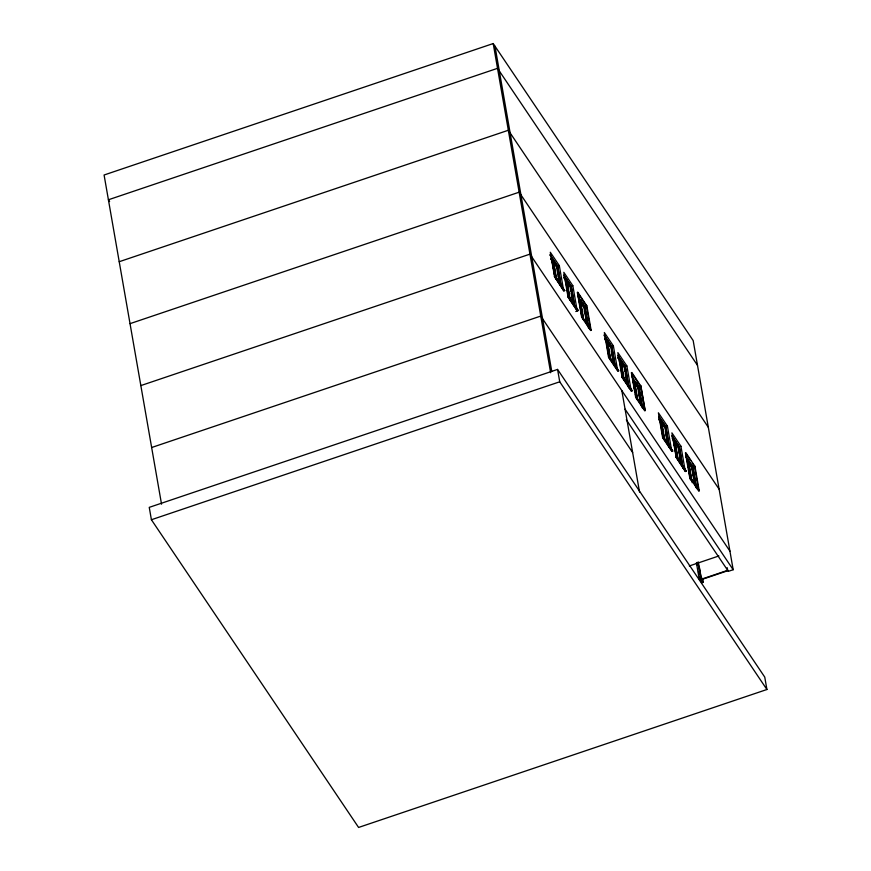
<?xml version="1.0" encoding="UTF-8"?>
<svg xmlns="http://www.w3.org/2000/svg" width="871" height="871" viewBox="0 0 871 871"><rect width="100%" height="100%" fill="white"/><g stroke="black" fill="none" stroke-linecap="round" stroke-linejoin="round"><path stroke-width="1.31" d="M626.314 419.778L728.363 571.343L733.175 569.721L693.174 340.561L493.204 43.55L104.085 175.006L161.538 504.189M119.218 261.714L508.337 130.258L708.308 427.269M130.029 323.653L519.138 192.197L719.119 489.208M140.83 385.592L529.949 254.136L729.931 551.136M560.772 286.069L557.353 266.461L553.031 260.037L552.432 260.244L555.35 276.194M552.007 260.712L552.606 260.505L551.169 258.36M551.822 260.962L552.421 260.756L555.143 276.357M554.457 270.522L552.867 261.431L553.466 261.224L557.168 266.711L560.336 284.904M556.754 266.657L559.313 265.633L563.591 290.097M557.168 266.711L556.569 266.918L552.867 261.431M574.065 304.828L570.864 286.526L566.542 280.103L565.943 280.31L568.883 297.719M565.519 280.778L566.117 280.571L567.489 288.421M565.333 281.028L565.932 280.832L563.711 277.533M570.429 286.515L572.824 285.699L577.103 310.163M573.847 304.97L570.679 286.777L570.08 286.984L567.119 282.596M587.805 326.211L584.376 306.592L580.053 300.168L579.455 300.375L583.908 306.94L586.814 323.849M579.03 300.843L579.629 300.647L580.086 303.26M578.845 301.105L579.444 300.898M584.191 306.842L580.5 301.366L579.89 301.562L583.592 307.049L584.191 306.842L587.359 325.035M151.641 447.52L540.76 316.075L632.64 452.528M583.777 306.799L584.376 306.592M575.785 311.513L578.126 310.348L568.839 296.575L567.957 296.586L577.342 310.98L568.066 297.207L563.82 272.318L572.824 285.699M614.828 366.343L611.398 346.734L607.076 340.311L606.477 340.507L609.417 357.927M606.053 340.986L606.652 340.779L609.624 357.774M605.868 341.236L606.466 341.029L604.986 338.841M611.213 346.985L607.523 341.497L606.913 341.704L610.615 347.191L611.213 346.985L614.61 366.473M610.963 346.712L613.369 345.907L617.637 370.371M610.8 346.93L611.398 346.734M557.571 369.413L149.246 507.358L151.402 519.737L358.591 827.45L766.916 689.505L764.76 677.115L557.571 369.413L559.737 381.792L766.916 689.505M628.568 387.715L624.91 366.8L620.588 360.376L619.989 360.583L622.928 377.992M619.564 361.051L620.174 360.844L623.135 377.84M619.379 361.302L619.978 361.106L617.768 357.807M151.402 519.737L559.737 381.792M624.474 366.778L626.88 365.972L631.148 390.437M627.675 383.948L624.725 367.05L624.126 367.257L621.165 362.869M636.647 397.916L633.5 380.649L634.099 380.442L638.421 386.866L641.851 406.474M633.075 381.117L633.685 380.91M632.89 381.367L633.489 381.171M638.236 387.116L634.545 381.64L633.946 381.836L637.637 387.323L638.236 387.116L641.633 406.615M635.819 382.108L638.824 386.572L640.871 385.875L645.193 410.655L636.189 397.274M637.822 387.072L638.421 386.866M638.748 386.68L640.784 385.984L645.008 410.143L636.266 397.165M668.874 446.616L665.444 426.997L661.122 420.584L660.523 420.78L663.462 438.2M659.913 421.51L660.512 421.303L659.042 419.114M661.416 424.569L660.969 421.978L661.568 421.771L665.259 427.258L668.656 446.747M665.009 426.986L667.415 426.169L671.683 450.645M664.845 427.204L665.444 426.997M665.259 427.258L664.66 427.454L660.969 421.978M681.928 464.069L678.955 447.073L674.633 440.65L674.034 440.846L677.181 458.113M673.425 441.575L674.023 441.368L676.974 458.266M678.52 447.052L680.926 446.246L685.194 470.71M681.721 464.221L678.77 447.324L678.171 447.531L680.436 460.519M695.896 486.747L692.467 467.139L688.144 460.715L687.546 460.922L690.714 479.638M686.936 461.641L687.535 461.445M692.282 467.389L688.591 461.902L687.992 462.109L691.683 467.596L692.282 467.389L695.689 486.878M692.793 466.943L694.916 466.148L699.239 490.928L690.235 477.548L685.913 452.768L694.84 466.257M691.868 467.335L692.467 467.139M689.309 565.954L718.891 555.959M699.184 578.736L700.632 578.246L703.333 582.264L701.884 582.753L699.184 578.736L696.408 562.808M727.906 570.668L701.525 579.585L699.206 566.313M554.446 276.521L563.831 290.914L554.446 276.521L555.328 276.499L564.669 290.631L555.328 276.499M563.722 290.293L564.615 290.283M577.233 310.359L578.126 310.348M618.66 370.556L609.384 356.772L608.491 356.783L617.768 370.567L618.715 370.904L609.439 357.121M632.172 390.622L622.896 376.838L622.003 376.86L631.279 390.633L632.226 390.97L622.95 377.187M672.706 450.83L663.43 437.046L662.537 437.057L671.813 450.84L672.76 451.178L663.484 437.394M676.048 457.133L685.433 471.527L676.048 457.133L676.941 457.112L686.283 471.244L676.996 457.46M685.325 470.906L686.217 470.895M697.497 365.33L497.526 68.33L108.407 199.775L109.604 201.56M586.738 305.71L577.811 292.221L582.133 317L591.148 330.381L586.825 305.601L584.702 306.407L588.252 326.745M640.784 385.984L631.856 372.494L636.44 398.058M559.313 265.633L550.309 252.252L554.577 276.717M613.369 345.907L604.354 332.526L608.6 357.404L617.877 371.188L617.768 370.567M626.88 365.972L617.866 352.592L622.112 377.481L631.388 391.253L631.279 390.633M667.415 426.169L658.4 412.8L662.646 437.678L671.922 451.461L671.813 450.84M680.926 446.246L671.911 432.865L676.19 457.329M690.681 460.737L685.423 452.931L689.756 477.711L698.76 491.081L694.437 466.312L692.184 462.969M550.254 255.007L557.756 266.156L561.174 285.721M563.766 275.073L571.267 286.221L574.686 305.786M580.271 299.602L584.779 306.298L588.644 328.465M605.051 336.391L611.801 346.429L615.22 365.994M617.811 355.346L625.313 366.495L628.96 387.366M659.097 416.665L665.847 426.703L669.494 447.563M671.857 435.62L679.358 446.769L683.006 467.629M687.622 459.039L692.118 465.724M549.83 254.844L557.592 266.374L561.022 285.993M564.049 275.965L571.104 286.439L574.305 304.752M577.56 296.031L584.615 306.516M603.875 335.117L611.638 346.647L615.068 366.266M618.094 356.239L625.149 366.713L628.808 387.639M631.606 376.305L638.661 386.789L642.09 406.398M658.628 416.436L665.684 426.921L669.113 446.529M672.14 436.513L679.195 446.986L682.853 467.912M685.651 456.578L692.717 467.052L696.136 486.671M570.679 286.777L566.977 281.289L570.157 299.482M624.725 367.05L621.034 361.563L624.202 379.756M678.77 447.324L675.079 441.837L678.248 460.03M553.15 261.333L556.885 266.809L560.064 285.002L556.841 266.82M563.962 277.359L570.396 286.875L573.303 303.783M605.214 338.634L610.93 347.072L613.837 363.991M618.007 357.633L620.174 360.844M633.5 380.649L637.964 387.214L640.904 404.1L637.91 387.225M659.26 418.907L660.708 421.052L663.669 438.048M661.982 422.979L664.987 427.345L667.883 444.254M672.053 437.906L674.219 441.118M674.753 441.945L678.498 447.422L681.438 464.308L678.444 447.433M689.005 463.111L692.01 467.487L694.906 484.396M550.94 258.567L552.421 260.756M672.554 439.18L674.023 441.368M674.481 442.043L675.95 444.232M604.714 338.928L606.194 341.127L608.862 356.74M660.24 421.401L658.759 419.201L660.185 421.412L662.907 437.002M604.67 338.95L606.14 341.138M568.905 296.924L578.181 310.697M582.22 316.892L590.952 329.869M690.311 477.439L699.054 490.417M625.073 409.174L733.175 569.721M727.22 567.674L727.688 570.331L701.297 579.248L698.292 561.991M692.87 466.834L696.56 488.555M692.783 472.572L693.24 475.185M691.912 468.892L693.501 477.994M693.947 480.585L694.405 483.187M688.591 461.902L692.216 482.697M688.144 460.715L691.574 480.324M688.319 462L691.443 480.204M689.32 470.34L689.778 472.953M690.235 475.566L690.692 478.179M687.72 464.134L688.123 466.747M688.623 469.327L690.387 479.747M702.636 578.279L703.333 582.264M697.845 562.328L700.632 578.246M696.844 562.481L697.312 565.137M698.466 571.768L698.934 574.425M699.391 577.081L699.859 579.738M674.633 440.65L677.834 458.952M676.07 451.134L677.203 457.634M673.751 441.466L676.702 458.364M673.708 441.477L676.429 457.079M665.335 431.352L667.382 443.056M661.568 421.771L664.736 439.964M661.122 420.584L664.464 440.051M661.241 421.88L663.963 437.471M662.102 428.467L663.691 437.569M638.824 386.572L642.515 408.292M638.312 391.221L640.359 402.914M634.545 381.64L637.714 399.822M634.099 380.442L637.528 400.061M633.217 381.258L635.024 391.656L633.163 381.28M635.939 396.86L635.482 394.258L635.884 396.871M627.349 384.057L624.453 367.148L620.707 361.672L623.886 379.865M624.355 368.553L624.801 371.155M625.258 373.757L627.076 384.144M620.588 360.376L623.93 379.854M620.435 361.77L621.567 368.27M622.014 370.861L623.146 377.361M619.706 361.193L622.602 378.101M621.829 390.6L639.543 492.071M611.29 351.089L613.336 362.782M607.523 341.497L610.691 359.69M607.076 340.311L610.495 359.919M607.239 341.595L610.364 359.799M584.267 310.947L584.724 313.549M585.856 320.049L586.314 322.64M580.5 301.366L583.668 319.559M580.053 300.168L583.472 319.788M580.173 301.475L583.341 319.668M580.543 305.873L581.001 308.486M578.006 292.732L582.394 317.784M579.171 300.985L581.839 316.598M570.298 288.279L570.755 290.881M571.213 293.483L573.02 303.87M566.542 280.103L569.961 299.722M566.705 281.387L569.83 299.591M567.968 290.598L568.404 293.647M565.66 280.919L568.556 297.828M557.244 270.816L557.701 273.407M558.148 276.009L559.28 282.509M553.466 261.224L556.645 279.417M553.031 260.037L556.449 279.645M554.914 273.124L555.36 275.726M495 46.228L551.768 371.46M493.204 43.55L550.646 372.734M586.335 305.765L577.331 292.384L581.654 317.164L590.669 330.545L586.335 305.765M640.392 386.038L631.377 372.657L635.699 397.437L644.714 410.818L640.392 386.038M552.149 260.854L550.668 258.654L552.094 260.875L554.871 276.445L552.094 260.875"/></g></svg>
